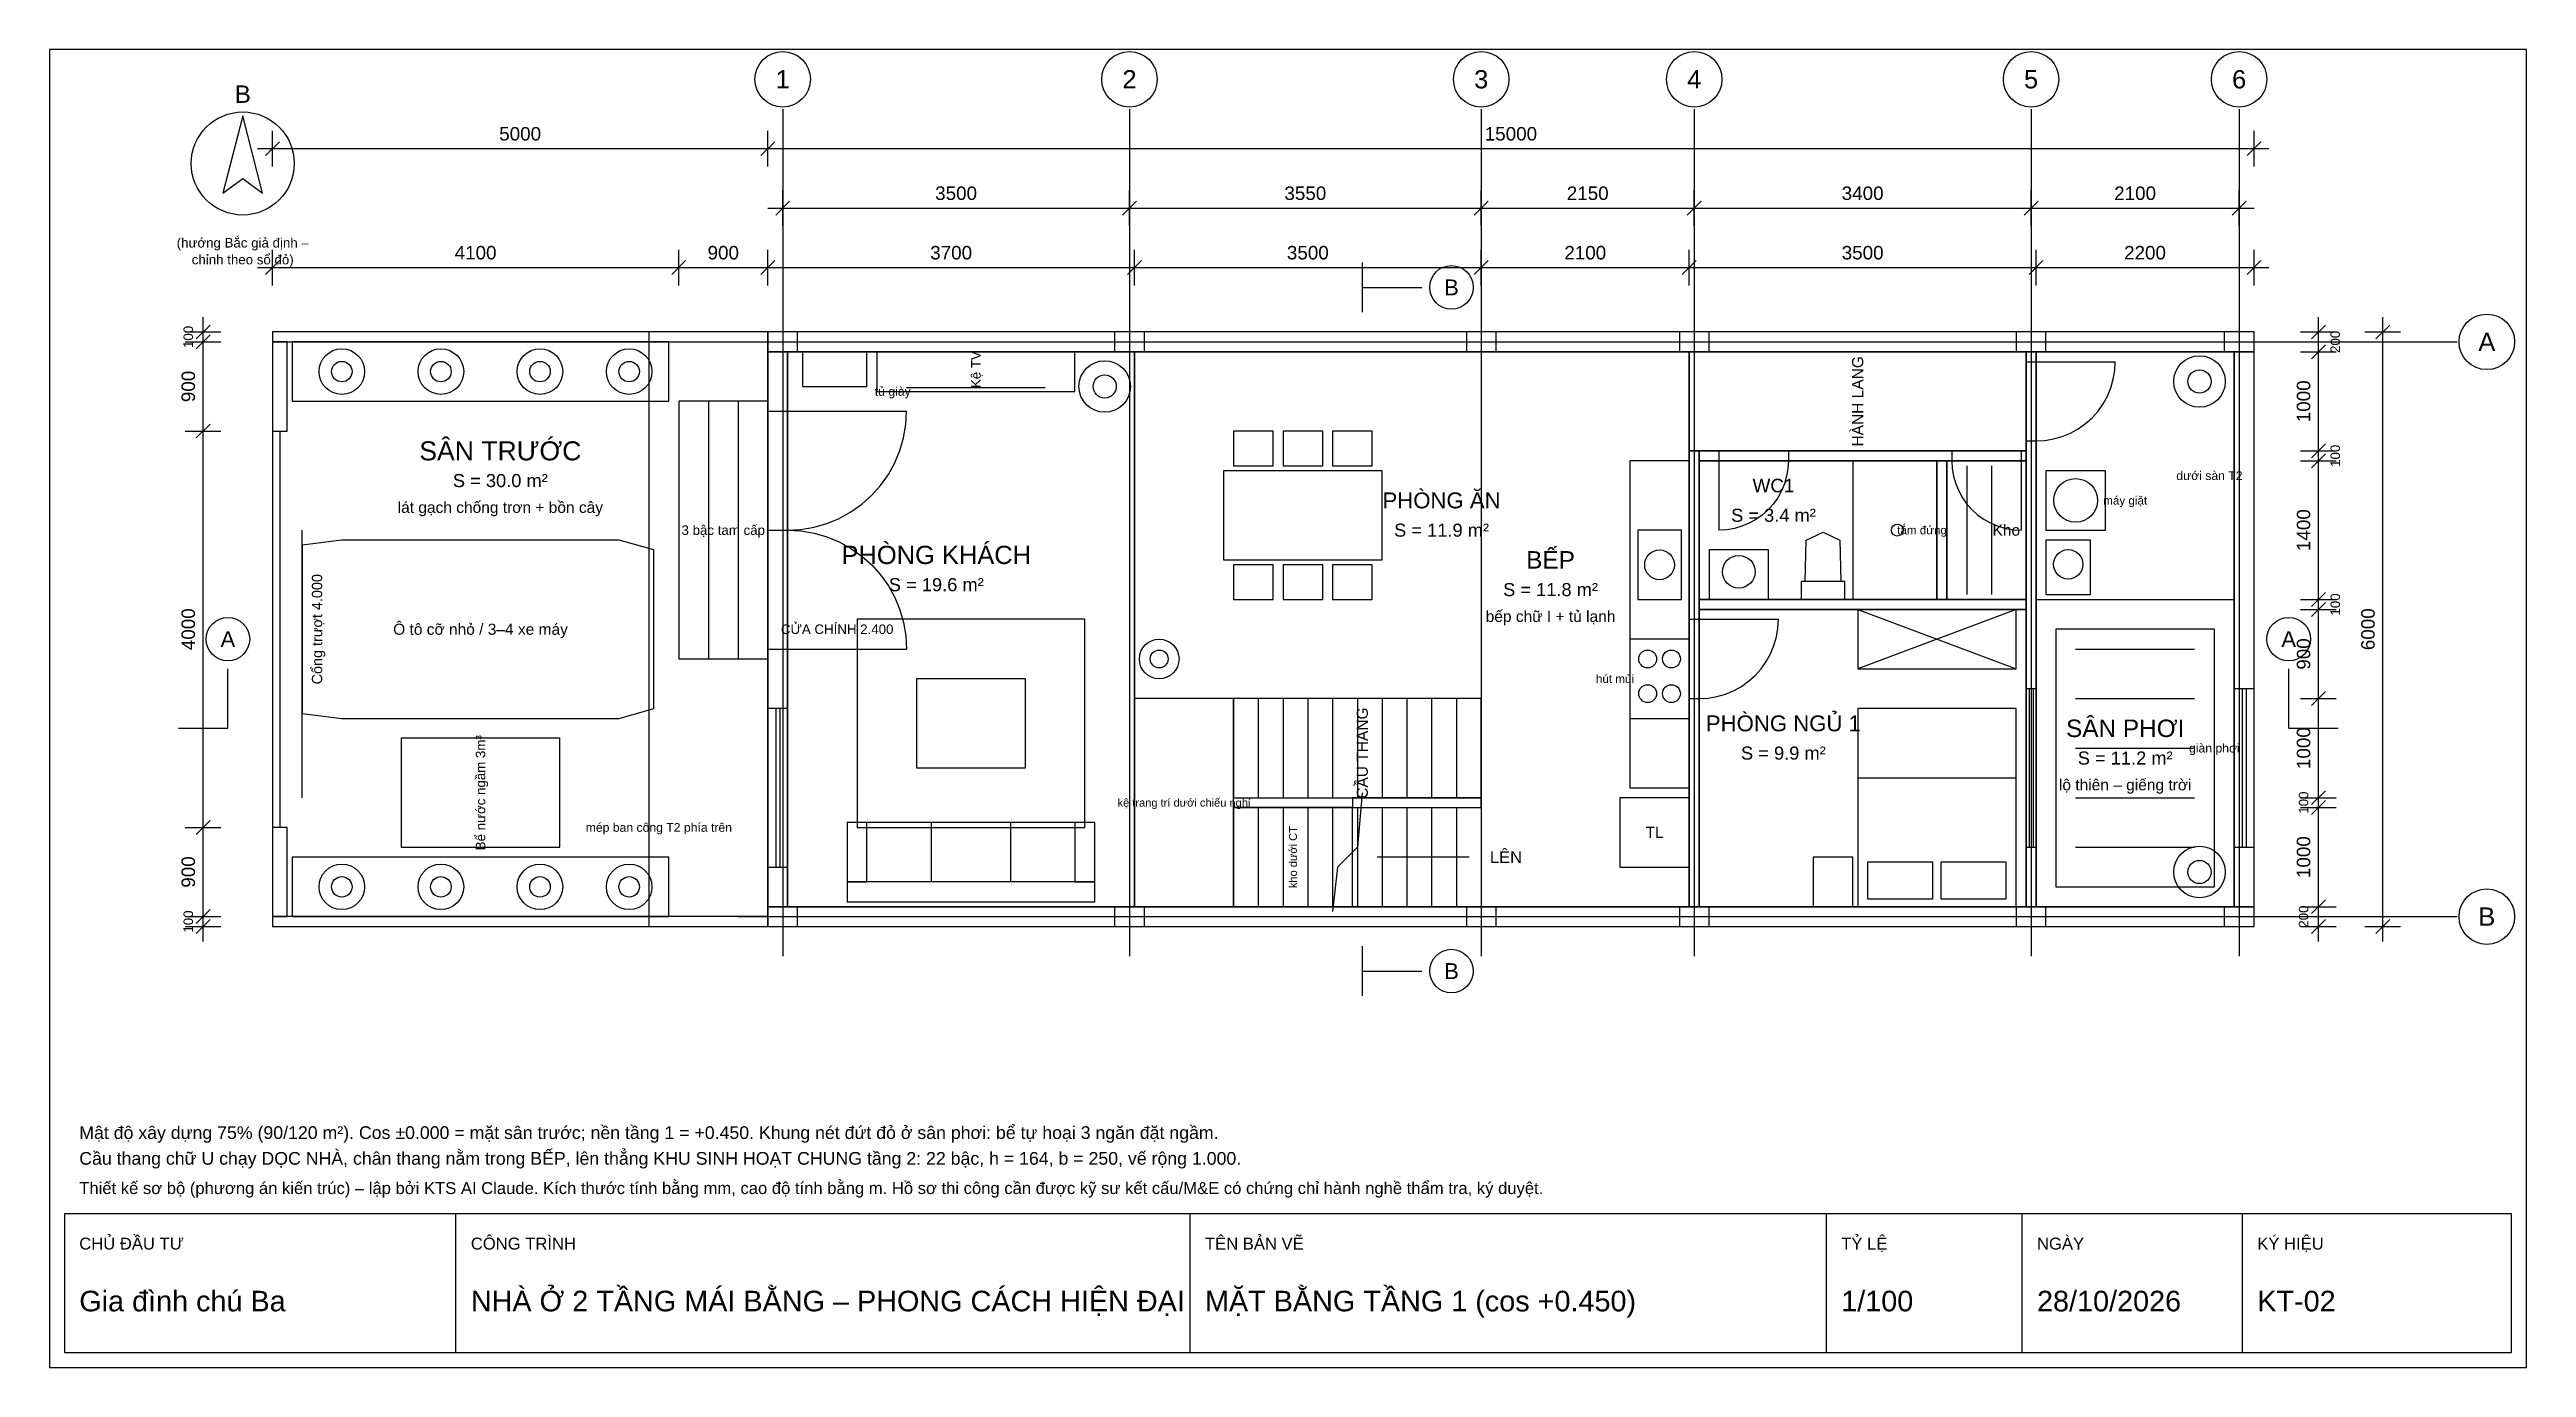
# Model space of a CAD drawing. Extents: x -7250 to 17750, y -4450 to 8850.
import ezdxf
from ezdxf.enums import TextEntityAlignment as Align

# ---------------------------------------------------------------- set-up
doc = ezdxf.new("R2010")
doc.units = 0
doc.layers.get('0').update_dxf_attribs({"linetype": 'CONTINUOUS'})
for name, color, linetype in [('AXIS', 1, 'CONTINUOUS'), ('COL', 7, 'CONTINUOUS'), ('DIM', 5, 'CONTINUOUS'), ('DOOR', 3, 'CONTINUOUS'), ('FRAME', 7, 'CONTINUOUS'), ('FURN', 8, 'CONTINUOUS'), ('ROOM', 9, 'CONTINUOUS'), ('SITE', 3, 'CONTINUOUS'), ('STAIR', 6, 'CONTINUOUS'), ('TEXT', 7, 'CONTINUOUS'), ('WALL', 7, 'CONTINUOUS'), ('WIN', 4, 'CONTINUOUS')]:
    doc.layers.add(name, color=color, linetype=linetype)
doc.styles.get("Standard").update_dxf_attribs({"font": 'arial.ttf'})

msp = doc.modelspace()

# ---------------------------------------------------------------- linework, layer by layer
for p, q in [((-5300, 8180), (-5500, 7400)), ((-5100, 7400), (-5300, 8180)), ((-5500, 7400), (-5300, 7550)), ((-5300, 7550), (-5100, 7400)), ((6000, 6700), (6000, 6200)), ((6000, 6450), (6600, 6450)), ((-4700, 1300), (-4700, 4000)), ((-5450, 2000), (-5450, 2600)), ((15350, 2000), (15350, 2600)), ((-5950, 2000), (-5450, 2000)), ((15350, 2000), (15850, 2000)), ((7080, 700), (6150, 700)), ((6000, -200), (6000, -700)), ((6000, -450), (6600, -450))]:
    msp.add_line(p, q)
for centre, radius in [((-5300, 7700), 520), ((6900, 6450), 220), ((-5450, 2900), 220), ((15350, 2900), 220), ((6900, -450), 220)]:
    msp.add_circle(centre, radius)
at = {"layer": 'AXIS'}
for p, q in [((150, 8250), (150, -300)), ((3650, 8250), (3650, -300)), ((7200, 8250), (7200, -300)), ((9350, 8250), (9350, -300)), ((12750, 8250), (12750, -300)), ((14850, 8250), (14850, -300)), ((-300, 5900), (17050, 5900)), ((-300, 100), (17050, 100))]:
    msp.add_line(p, q, dxfattribs=at)
for centre in [(150, 8550), (3650, 8550), (7200, 8550), (9350, 8550), (12750, 8550), (14850, 8550), (17350, 5900), (17350, 100)]:
    msp.add_circle(centre, 280, dxfattribs=at)
at = {"layer": 'COL'}
for p, q in [((300, 6000), (0, 6000)), ((0, 6000), (0, 5800)), ((300, 5800), (300, 6000)), ((3800, 6000), (3500, 6000)), ((3500, 6000), (3500, 5800)), ((3800, 5800), (3800, 6000)), ((7350, 6000), (7050, 6000)), ((7050, 6000), (7050, 5800)), ((7350, 5800), (7350, 6000)), ((9500, 6000), (9200, 6000)), ((9200, 6000), (9200, 5800)), ((9500, 5800), (9500, 6000)), ((12900, 6000), (12600, 6000)), ((12600, 6000), (12600, 5800)), ((12900, 5800), (12900, 6000)), ((15000, 6000), (14700, 6000)), ((14700, 6000), (14700, 5800)), ((15000, 5800), (15000, 6000)), ((0, 5800), (300, 5800)), ((3500, 5800), (3800, 5800)), ((7050, 5800), (7350, 5800)), ((9200, 5800), (9500, 5800)), ((12600, 5800), (12900, 5800)), ((14700, 5800), (15000, 5800)), ((300, 200), (0, 200)), ((0, 200), (0, 0)), ((0, 0), (300, 0)), ((300, 0), (300, 200)), ((3800, 200), (3500, 200)), ((3500, 200), (3500, 0)), ((3500, 0), (3800, 0)), ((3800, 0), (3800, 200)), ((7350, 200), (7050, 200)), ((7050, 200), (7050, 0)), ((7050, 0), (7350, 0)), ((7350, 0), (7350, 200)), ((9500, 200), (9200, 200)), ((9200, 200), (9200, 0)), ((9200, 0), (9500, 0)), ((9500, 0), (9500, 200)), ((12900, 200), (12600, 200)), ((12600, 200), (12600, 0)), ((12600, 0), (12900, 0)), ((12900, 0), (12900, 200)), ((15000, 200), (14700, 200)), ((14700, 200), (14700, 0)), ((14700, 0), (15000, 0)), ((15000, 0), (15000, 200))]:
    msp.add_line(p, q, dxfattribs=at)
at = {"layer": 'DIM'}
for p, q in [((-5000, 7670), (-5000, 8030)), ((0, 7670), (0, 8030)), ((15000, 7670), (15000, 8030)), ((-5150, 7850), (15150, 7850)), ((-5070, 7780), (-4930, 7920)), ((-70, 7780), (70, 7920)), ((14930, 7780), (15070, 7920)), ((0, 7250), (15000, 7250)), ((80, 7180), (220, 7320)), ((150, 7070), (150, 7430)), ((3580, 7180), (3720, 7320)), ((3650, 7070), (3650, 7430)), ((7130, 7180), (7270, 7320)), ((7200, 7070), (7200, 7430)), ((9280, 7180), (9420, 7320)), ((9350, 7070), (9350, 7430)), ((12680, 7180), (12820, 7320)), ((12750, 7070), (12750, 7430)), ((14780, 7180), (14920, 7320)), ((14850, 7070), (14850, 7430)), ((-5000, 6470), (-5000, 6830)), ((-900, 6470), (-900, 6830)), ((0, 6470), (0, 6830)), ((3700, 6470), (3700, 6830)), ((7200, 6470), (7200, 6830)), ((9300, 6470), (9300, 6830)), ((12800, 6470), (12800, 6830)), ((15000, 6470), (15000, 6830)), ((-5150, 6650), (15150, 6650)), ((-5070, 6580), (-4930, 6720)), ((-970, 6580), (-830, 6720)), ((-70, 6580), (70, 6720)), ((3630, 6580), (3770, 6720)), ((7130, 6580), (7270, 6720)), ((9230, 6580), (9370, 6720)), ((12730, 6580), (12870, 6720)), ((14930, 6580), (15070, 6720)), ((-5880, 6000), (-5520, 6000)), ((-5770, 5930), (-5630, 6070)), ((-5700, -150), (-5700, 6150)), ((15470, 6000), (15830, 6000)), ((15580, 5930), (15720, 6070)), ((15650, -150), (15650, 6150)), ((16120, 6000), (16480, 6000)), ((16230, 5930), (16370, 6070)), ((16300, -150), (16300, 6150)), ((-5880, 5900), (-5520, 5900)), ((-5770, 5830), (-5630, 5970)), ((15470, 5800), (15830, 5800)), ((15580, 5730), (15720, 5870)), ((-5880, 5000), (-5520, 5000)), ((-5770, 4930), (-5630, 5070)), ((15470, 4800), (15830, 4800)), ((15580, 4730), (15720, 4870)), ((15580, 4630), (15720, 4770)), ((15470, 4700), (15830, 4700)), ((15470, 3300), (15830, 3300)), ((15580, 3230), (15720, 3370)), ((15580, 3130), (15720, 3270)), ((15470, 3200), (15830, 3200)), ((15470, 2300), (15830, 2300)), ((15580, 2230), (15720, 2370)), ((15470, 1300), (15830, 1300)), ((15580, 1230), (15720, 1370)), ((15580, 1130), (15720, 1270)), ((-5880, 1000), (-5520, 1000)), ((-5770, 930), (-5630, 1070)), ((15470, 1200), (15830, 1200)), ((15580, 130), (15720, 270)), ((-5880, 100), (-5520, 100)), ((-5880, 0), (-5520, 0)), ((-5770, 30), (-5630, 170)), ((-5770, -70), (-5630, 70)), ((15470, 200), (15830, 200)), ((15470, 0), (15830, 0)), ((15580, -70), (15720, 70)), ((16120, 0), (16480, 0)), ((16230, -70), (16370, 70))]:
    msp.add_line(p, q, dxfattribs=at)
at = {"layer": 'DOOR'}
for p, q in [((12700, 5700), (12800, 5700)), ((12800, 5700), (13600, 5700)), ((13555.1, 5435.8), (13579.9, 5522)), ((13579.9, 5522), (13595, 5610.4)), ((13595, 5610.4), (13600, 5700)), ((13425.5, 5201.2), (13477.4, 5274.4)), ((13477.4, 5274.4), (13520.8, 5352.9)), ((13520.8, 5352.9), (13555.1, 5435.8)), ((0, 5200), (200, 5200)), ((200, 5200), (1400, 5200)), ((1369.9, 4933), (1392.5, 5065.6)), ((1392.5, 5065.6), (1400, 5200)), ((13147.1, 4979.2), (13225.6, 5022.6)), ((13225.6, 5022.6), (13298.8, 5074.5)), ((13298.8, 5074.5), (13365.7, 5134.3)), ((13365.7, 5134.3), (13425.5, 5201.2)), ((1281.2, 4679.3), (1332.7, 4803.7)), ((1332.7, 4803.7), (1369.9, 4933)), ((9600, 4800), (9600, 4700)), ((10300, 4800), (10300, 4700)), ((11950, 4800), (11950, 4700)), ((12650, 4800), (12650, 4700)), ((12700, 4900), (12800, 4900)), ((12800, 4900), (12889.6, 4905)), ((12889.6, 4905), (12978, 4920.1)), ((12978, 4920.1), (13064.2, 4944.9)), ((13064.2, 4944.9), (13147.1, 4979.2)), ((1138.2, 4451.8), (1216.1, 4561.6)), ((1216.1, 4561.6), (1281.2, 4679.3)), ((9600, 4700), (9600, 4000)), ((10282.4, 4544.2), (10260.7, 4468.8)), ((10295.6, 4621.6), (10282.4, 4544.2)), ((10300, 4700), (10295.6, 4621.6)), ((11950, 4700), (11954.4, 4621.6)), ((11954.4, 4621.6), (11967.6, 4544.2)), ((11967.6, 4544.2), (11989.3, 4468.8)), ((12650, 4700), (12650, 4000)), ((838.4, 4183.9), (948.2, 4261.8)), ((948.2, 4261.8), (1048.5, 4351.5)), ((1048.5, 4351.5), (1138.2, 4451.8)), ((10147.3, 4263.6), (10095, 4205)), ((10192.7, 4327.6), (10147.3, 4263.6)), ((10230.7, 4396.3), (10192.7, 4327.6)), ((10260.7, 4468.8), (10230.7, 4396.3)), ((11989.3, 4468.8), (12019.3, 4396.3)), ((12019.3, 4396.3), (12057.3, 4327.6)), ((12057.3, 4327.6), (12102.7, 4263.6)), ((12102.7, 4263.6), (12155, 4205)), ((0, 4000), (200, 4000)), ((0, 4000), (200, 4000)), ((200, 4000), (334.4, 4007.5)), ((200, 4000), (334.4, 3992.5)), ((334.4, 4007.5), (467, 4030.1)), ((467, 4030.1), (596.3, 4067.3)), ((596.3, 4067.3), (720.7, 4118.8)), ((720.7, 4118.8), (838.4, 4183.9)), ((9678.4, 4004.4), (9600, 4000)), ((9755.8, 4017.6), (9678.4, 4004.4)), ((9831.2, 4039.3), (9755.8, 4017.6)), ((9903.7, 4069.3), (9831.2, 4039.3)), ((9972.4, 4107.3), (9903.7, 4069.3)), ((10036.4, 4152.7), (9972.4, 4107.3)), ((10095, 4205), (10036.4, 4152.7)), ((12155, 4205), (12213.6, 4152.7)), ((12213.6, 4152.7), (12277.6, 4107.3)), ((12277.6, 4107.3), (12346.3, 4069.3)), ((12346.3, 4069.3), (12418.8, 4039.3)), ((12418.8, 4039.3), (12494.2, 4017.6)), ((12494.2, 4017.6), (12571.6, 4004.4)), ((12571.6, 4004.4), (12650, 4000)), ((334.4, 3992.5), (467, 3969.9)), ((467, 3969.9), (596.3, 3932.7)), ((596.3, 3932.7), (720.7, 3881.2)), ((720.7, 3881.2), (838.4, 3816.1)), ((838.4, 3816.1), (948.2, 3738.2)), ((948.2, 3738.2), (1048.5, 3648.5)), ((1048.5, 3648.5), (1138.2, 3548.2)), ((1138.2, 3548.2), (1216.1, 3438.4)), ((1216.1, 3438.4), (1281.2, 3320.7)), ((1281.2, 3320.7), (1332.7, 3196.3)), ((1332.7, 3196.3), (1369.9, 3067)), ((1369.9, 3067), (1392.5, 2934.4)), ((9300, 3100), (9400, 3100)), ((9400, 3100), (10200, 3100)), ((10179.9, 2922), (10195, 3010.4)), ((10195, 3010.4), (10200, 3100)), ((0, 2800), (200, 2800)), ((200, 2800), (1400, 2800)), ((1392.5, 2934.4), (1400, 2800)), ((10077.4, 2674.4), (10120.8, 2752.9)), ((10120.8, 2752.9), (10155.1, 2835.8)), ((10155.1, 2835.8), (10179.9, 2922)), ((9898.8, 2474.5), (9965.7, 2534.3)), ((9965.7, 2534.3), (10025.5, 2601.2)), ((10025.5, 2601.2), (10077.4, 2674.4)), ((9300, 2300), (9400, 2300)), ((9400, 2300), (9489.6, 2305)), ((9489.6, 2305), (9578, 2320.1)), ((9578, 2320.1), (9664.2, 2344.9)), ((9664.2, 2344.9), (9747.1, 2379.2)), ((9747.1, 2379.2), (9825.6, 2422.6)), ((9825.6, 2422.6), (9898.8, 2474.5))]:
    msp.add_line(p, q, dxfattribs=at)
at = {"layer": 'FRAME'}
for p, q in [((17750, 8850), (-7250, 8850)), ((-7250, 8850), (-7250, -4450)), ((17750, -4450), (17750, 8850)), ((17600, -2900), (-7100, -2900)), ((-7100, -2900), (-7100, -4300)), ((-3148, -4300), (-3148, -2900)), ((4262, -4300), (4262, -2900)), ((10684, -4300), (10684, -2900)), ((12660, -4300), (12660, -2900)), ((14883, -4300), (14883, -2900)), ((17600, -4300), (17600, -2900)), ((-7250, -4450), (17750, -4450)), ((-7100, -4300), (17600, -4300))]:
    msp.add_line(p, q, dxfattribs=at)
at = {"layer": 'FURN'}
for p, q in [((1000, 5800), (350, 5800)), ((350, 5800), (350, 5450)), ((1000, 5450), (1000, 5800)), ((3100, 5800), (1100, 5800)), ((1100, 5800), (1100, 5400)), ((3100, 5400), (3100, 5800)), ((0, 5300), (-900, 5300)), ((-900, 5300), (-900, 2700)), ((0, 2700), (0, 5300)), ((350, 5450), (1000, 5450)), ((1100, 5400), (3100, 5400)), ((1400, 5440), (2800, 5440)), ((5100, 5000), (4700, 5000)), ((4700, 5000), (4700, 4650)), ((5100, 4650), (5100, 5000)), ((5600, 5000), (5200, 5000)), ((5200, 5000), (5200, 4650)), ((5600, 4650), (5600, 5000)), ((6100, 5000), (5700, 5000)), ((5700, 5000), (5700, 4650)), ((6100, 4650), (6100, 5000)), ((6200, 4600), (4600, 4600)), ((4600, 4600), (4600, 3700)), ((4700, 4650), (5100, 4650)), ((5200, 4650), (5600, 4650)), ((5700, 4650), (6100, 4650)), ((6200, 3700), (6200, 4600)), ((9300, 4700), (8700, 4700)), ((8700, 4700), (8700, 1400)), ((9300, 1400), (9300, 4700)), ((10950, 4700), (10950, 3300)), ((12100, 4650), (12100, 3350)), ((12350, 4650), (12350, 3350)), ((13500, 4600), (12900, 4600)), ((12900, 4600), (12900, 4000)), ((13500, 4000), (13500, 4600)), ((9220, 4000), (8780, 4000)), ((8780, 4000), (8780, 3300)), ((9220, 3300), (9220, 4000)), ((12900, 4000), (13500, 4000)), ((-4300, 3900), (-4700, 3850)), ((-4700, 3850), (-4700, 2150)), ((-1500, 3900), (-4300, 3900)), ((-1150, 3800), (-1500, 3900)), ((-1150, 2200), (-1150, 3800)), ((10100, 3800), (9500, 3800)), ((9500, 3800), (9500, 3300)), ((10100, 3300), (10100, 3800)), ((10470, 3480), (10480, 3900)), ((10480, 3900), (10650, 3980)), ((10650, 3980), (10820, 3900)), ((10820, 3900), (10830, 3480)), ((13350, 3900), (12900, 3900)), ((12900, 3900), (12900, 3350)), ((13350, 3350), (13350, 3900)), ((4600, 3700), (6200, 3700)), ((5100, 3650), (4700, 3650)), ((4700, 3650), (4700, 3300)), ((5100, 3300), (5100, 3650)), ((5600, 3650), (5200, 3650)), ((5200, 3650), (5200, 3300)), ((5600, 3300), (5600, 3650)), ((6100, 3650), (5700, 3650)), ((5700, 3650), (5700, 3300)), ((6100, 3300), (6100, 3650)), ((4700, 3300), (5100, 3300)), ((5200, 3300), (5600, 3300)), ((5700, 3300), (6100, 3300)), ((8780, 3300), (9220, 3300)), ((9500, 3300), (10100, 3300)), ((10870, 3480), (10430, 3480)), ((10430, 3480), (10430, 3300)), ((10430, 3300), (10870, 3300)), ((10830, 3480), (10470, 3480)), ((10870, 3300), (10870, 3480)), ((12900, 3350), (13350, 3350)), ((3200, 3100), (900, 3100)), ((900, 3100), (900, 1000)), ((3200, 1000), (3200, 3100)), ((12600, 3200), (11000, 3200)), ((11000, 3200), (11000, 2600)), ((11000, 3200), (12600, 2600)), ((12600, 3200), (11000, 2600)), ((12600, 2600), (12600, 3200)), ((9300, 2900), (8700, 2900)), ((8700, 2900), (8700, 2100)), ((9300, 2100), (9300, 2900)), ((13200, 2800), (14400, 2800)), ((-900, 2700), (0, 2700)), ((2600, 2500), (1500, 2500)), ((1500, 2500), (1500, 1600)), ((2600, 1600), (2600, 2500)), ((11000, 2600), (12600, 2600)), ((4700, 2300), (3700, 2300)), ((3700, 2300), (3700, 200)), ((4700, 200), (4700, 2300)), ((13200, 2300), (14400, 2300)), ((-4700, 2150), (-4300, 2100)), ((-4300, 2100), (-1500, 2100)), ((-1500, 2100), (-1150, 2200)), ((8700, 2100), (9300, 2100)), ((12600, 2200), (11000, 2200)), ((11000, 2200), (11000, 200)), ((12600, 200), (12600, 2200)), ((13200, 1800), (14400, 1800)), ((1500, 1600), (2600, 1600)), ((11000, 1500), (12600, 1500)), ((9300, 1300), (8600, 1300)), ((8600, 1300), (8600, 600)), ((8700, 1400), (9300, 1400)), ((9300, 600), (9300, 1300)), ((13200, 1300), (14400, 1300)), ((3300, 1050), (800, 1050)), ((800, 1050), (800, 250)), ((1000, 1050), (800, 1050)), ((800, 1050), (800, 450)), ((900, 1000), (3200, 1000)), ((1000, 450), (1000, 1050)), ((1650, 1050), (1650, 450)), ((2450, 1050), (2450, 450)), ((3300, 1050), (3100, 1050)), ((3100, 1050), (3100, 450)), ((3300, 250), (3300, 1050)), ((3300, 450), (3300, 1050)), ((5900, 1200), (4700, 1200)), ((4700, 1200), (4700, 200)), ((5900, 200), (5900, 1200)), ((13200, 800), (14400, 800)), ((8600, 600), (9300, 600)), ((10950, 700), (10550, 700)), ((10550, 700), (10550, 200)), ((10950, 200), (10950, 700)), ((11760, 650), (11100, 650)), ((11100, 650), (11100, 280)), ((11760, 280), (11760, 650)), ((12500, 650), (11840, 650)), ((11840, 650), (11840, 280)), ((12500, 280), (12500, 650)), ((3300, 450), (800, 450)), ((800, 450), (800, 250)), ((800, 450), (1000, 450)), ((800, 250), (3300, 250)), ((800, 250), (3300, 250)), ((3100, 450), (3300, 450)), ((3300, 250), (3300, 450)), ((11100, 280), (11760, 280)), ((11840, 280), (12500, 280)), ((3700, 200), (4700, 200)), ((4700, 200), (5900, 200)), ((10550, 200), (10950, 200)), ((11000, 200), (12600, 200))]:
    msp.add_line(p, q, dxfattribs=at)
for centre, radius in [((-4300, 5600), 230), ((-3300, 5600), 230), ((-2300, 5600), 230), ((-1400, 5600), 230), ((14450, 5500), 260), ((-4300, 5600), 103.5), ((-3300, 5600), 103.5), ((-2300, 5600), 103.5), ((-1400, 5600), 103.5), ((3400, 5450), 260), ((3400, 5450), 117), ((14450, 5500), 117), ((13200, 4300), 220), ((11400, 4000), 60), ((9000, 3650), 150), ((13125, 3655), 148.5), ((9800, 3580), 165), ((3950, 2700), 200), ((3950, 2700), 90), ((8880, 2700), 90), ((9120, 2700), 90), ((8880, 2350), 90), ((9120, 2350), 90), ((14450, 550), 260), ((-4300, 400), 230), ((-4300, 400), 103.5), ((-3300, 400), 230), ((-3300, 400), 103.5), ((-2300, 400), 230), ((-2300, 400), 103.5), ((-1400, 400), 230), ((-1400, 400), 103.5), ((14450, 550), 117)]:
    msp.add_circle(centre, radius, dxfattribs=at)
at = {"layer": 'ROOM'}
for p, q in [((3700, 5800), (200, 5800)), ((200, 5800), (200, 200)), ((3700, 200), (3700, 5800)), ((9300, 5800), (3700, 5800)), ((3700, 5800), (3700, 200)), ((9300, 200), (9300, 5800)), ((12700, 5800), (9300, 5800)), ((9300, 5800), (9300, 4800)), ((12700, 4800), (12700, 5800)), ((14800, 5800), (12800, 5800)), ((12800, 5800), (12800, 200)), ((14800, 200), (14800, 5800)), ((9300, 4800), (12700, 4800)), ((11800, 4700), (9400, 4700)), ((9400, 4700), (9400, 3300)), ((11800, 3300), (11800, 4700)), ((12700, 4700), (11900, 4700)), ((11900, 4700), (11900, 3300)), ((12700, 3300), (12700, 4700)), ((9400, 3300), (11800, 3300)), ((11900, 3300), (12700, 3300)), ((12700, 3200), (9400, 3200)), ((9400, 3200), (9400, 200)), ((12700, 200), (12700, 3200)), ((200, 200), (3700, 200)), ((3700, 200), (9300, 200)), ((9400, 200), (12700, 200)), ((12800, 200), (14800, 200))]:
    msp.add_line(p, q, dxfattribs=at)
at = {"layer": 'SITE'}
for p, q in [((0, 6000), (-5000, 6000)), ((-5000, 6000), (-5000, 0)), ((0, 6000), (-1200, 6000)), ((-1200, 6000), (-1200, 0)), ((0, 0), (0, 6000)), ((0, 0), (0, 6000)), ((-1000, 5900), (-4800, 5900)), ((-4800, 5900), (-4800, 5300)), ((-1000, 5300), (-1000, 5900)), ((14800, 5800), (12800, 5800)), ((12800, 5800), (12800, 3300)), ((14800, 3300), (14800, 5800)), ((-4800, 5300), (-1000, 5300)), ((-4925, 5000), (-4925, 1000)), ((12800, 3300), (14800, 3300)), ((14600, 3000), (13000, 3000)), ((13000, 3000), (13000, 400)), ((14600, 400), (14600, 3000)), ((-2100, 1900), (-3700, 1900)), ((-3700, 1900), (-3700, 800)), ((-2100, 800), (-2100, 1900)), ((-3700, 800), (-2100, 800)), ((-1000, 700), (-4800, 700)), ((-4800, 700), (-4800, 100)), ((-1000, 100), (-1000, 700)), ((13000, 400), (14600, 400)), ((-5000, 0), (0, 0)), ((-4800, 100), (-1000, 100)), ((-1200, 0), (0, 0))]:
    msp.add_line(p, q, dxfattribs=at)
at = {"layer": 'STAIR'}
for p, q in [((-600, 5300), (-600, 2700)), ((-300, 5300), (-300, 2700)), ((4700, 2300), (3700, 2300)), ((3700, 2300), (3700, 200)), ((4700, 2300), (4700, 1300)), ((7200, 2300), (4700, 2300)), ((4700, 2300), (4700, 1300)), ((4700, 200), (4700, 2300)), ((4950, 2300), (4950, 1300)), ((5200, 2300), (5200, 1300)), ((5450, 2300), (5450, 1300)), ((5700, 2300), (5700, 1300)), ((5950, 2300), (5950, 1300)), ((6200, 2300), (6200, 1300)), ((6450, 2300), (6450, 1300)), ((6700, 2300), (6700, 1300)), ((6950, 2300), (6950, 1300)), ((7200, 2300), (7200, 1300)), ((7200, 1300), (7200, 2300)), ((4700, 1300), (7200, 1300)), ((6000, 1350), (5950, 800)), ((4700, 1200), (4700, 200)), ((4700, 1200), (5900, 1200)), ((4950, 1200), (4950, 200)), ((5200, 1200), (5200, 200)), ((5450, 1200), (5450, 200)), ((5700, 1200), (5700, 200)), ((5900, 1200), (7200, 1200)), ((5950, 1200), (5950, 200)), ((6200, 1200), (6200, 200)), ((6450, 1200), (6450, 200)), ((6700, 1200), (6700, 200)), ((6950, 1200), (6950, 200)), ((7200, 1200), (7200, 200)), ((5950, 800), (5750, 600)), ((5750, 600), (5700, 150)), ((3700, 200), (4700, 200)), ((5900, 200), (7200, 200))]:
    msp.add_line(p, q, dxfattribs=at)
at = {"layer": 'WALL'}
for p, q in [((0, 6000), (-5000, 6000)), ((-5000, 6000), (-5000, 5900)), ((0, 5900), (0, 6000)), ((15000, 6000), (0, 6000)), ((0, 6000), (0, 5800)), ((15000, 5800), (15000, 6000)), ((-5000, 5900), (0, 5900)), ((-4850, 5900), (-5000, 5900)), ((-5000, 5900), (-5000, 5000)), ((-4850, 5000), (-4850, 5900)), ((0, 5800), (15000, 5800)), ((200, 5800), (0, 5800)), ((0, 5800), (0, 200)), ((200, 200), (200, 5800)), ((12800, 5800), (12700, 5800)), ((12700, 5800), (12700, 200)), ((12800, 200), (12800, 5800)), ((15000, 5800), (14800, 5800)), ((14800, 5800), (14800, 200)), ((15000, 200), (15000, 5800)), ((-5000, 5000), (-4850, 5000)), ((9400, 4800), (9300, 4800)), ((9300, 4800), (9300, 200)), ((9400, 200), (9400, 4800)), ((12700, 4800), (9400, 4800)), ((9400, 4800), (9400, 4700)), ((12700, 4700), (12700, 4800)), ((9400, 4700), (12700, 4700)), ((11900, 4700), (11800, 4700)), ((11800, 4700), (11800, 3300)), ((11900, 3300), (11900, 4700)), ((12700, 3300), (9400, 3300)), ((9400, 3300), (9400, 3200)), ((11800, 3300), (11900, 3300)), ((12700, 3200), (12700, 3300)), ((9400, 3200), (12700, 3200)), ((7200, 1300), (5900, 1300)), ((5900, 1300), (5900, 1200)), ((7200, 1200), (7200, 1300)), ((-4850, 1000), (-5000, 1000)), ((-5000, 1000), (-5000, 100)), ((-4850, 100), (-4850, 1000)), ((5900, 1200), (7200, 1200)), ((0, 100), (-5000, 100)), ((-5000, 100), (-5000, 0)), ((-5000, 100), (-4850, 100)), ((-5000, 0), (0, 0)), ((15000, 200), (0, 200)), ((0, 200), (0, 0)), ((0, 200), (200, 200)), ((0, 0), (0, 100)), ((0, 0), (15000, 0)), ((9300, 200), (9400, 200)), ((12700, 200), (12800, 200)), ((14800, 200), (15000, 200)), ((15000, 0), (15000, 200))]:
    msp.add_line(p, q, dxfattribs=at)
at = {"layer": 'WIN'}
for p, q in [((12800, 2400), (12700, 2400)), ((12700, 2400), (12700, 800)), ((12730, 2400), (12730, 800)), ((12770, 2400), (12770, 800)), ((12800, 800), (12800, 2400)), ((15000, 2400), (14800, 2400)), ((14800, 2400), (14800, 800)), ((14880, 2400), (14880, 800)), ((14920, 2400), (14920, 800)), ((15000, 800), (15000, 2400)), ((200, 2200), (0, 2200)), ((0, 2200), (0, 600)), ((80, 2200), (80, 600)), ((120, 2200), (120, 600)), ((200, 600), (200, 2200)), ((12700, 800), (12800, 800)), ((14800, 800), (15000, 800)), ((0, 600), (200, 600))]:
    msp.add_line(p, q, dxfattribs=at)

# ---------------------------------------------------------------- texts
at = {"layer": 'AXIS'}
for s, p in [('1', (150, 8550)), ('2', (3650, 8550)), ('3', (7200, 8550)), ('4', (9350, 8550)), ('5', (12750, 8550)), ('6', (14850, 8550)), ('A', (17350, 5900)), ('B', (17350, 100))]:
    msp.add_text(s, height=184, dxfattribs=at).set_placement(p, align=Align.MIDDLE_CENTER)
at = {"layer": 'DIM'}
for s, p in [('5000', (-2500, 8000)), ('15000', (7500, 8000)), ('3500', (1900, 7400)), ('3550', (5425, 7400)), ('2150', (8275, 7400)), ('3400', (11050, 7400)), ('2100', (13800, 7400)), ('4100', (-2950, 6800)), ('900', (-450, 6800)), ('3700', (1850, 6800)), ('3500', (5450, 6800)), ('2100', (8250, 6800)), ('3500', (11050, 6800)), ('2200', (13900, 6800))]:
    msp.add_text(s, height=136, dxfattribs=at).set_placement(p, align=Align.MIDDLE_CENTER)
for s, height, p in [('100', 96, (-5850, 5950)), ('200', 96, (15820, 5900)), ('900', 136, (-5850, 5450)), ('1000', 136, (15500, 5300)), ('100', 96, (15820, 4750)), ('1400', 136, (15500, 4000)), ('100', 96, (15820, 3250)), ('4000', 136, (-5850, 3000)), ('6000', 136, (16150, 3000)), ('900', 136, (15500, 2750)), ('1000', 136, (15500, 1800)), ('100', 96, (15500, 1250)), ('1000', 136, (15500, 700)), ('900', 136, (-5850, 550)), ('100', 96, (-5850, 50)), ('200', 96, (15500, 100))]:
    msp.add_text(s, height=height, rotation=90, dxfattribs=at).set_placement(p, align=Align.MIDDLE_CENTER)
at = {"layer": 'TEXT'}
for s, height, p in [('B', 176, (-5300, 8400)), ('(hướng Bắc giả định –', 96, (-5300, 6900)), ('chỉnh theo sổ đỏ)', 96, (-5300, 6730)), ('B', 160, (6900, 6450)), ('SÂN TRƯỚC', 192, (-2700, 4800)), ('S = 30.0 m²', 132, (-2700, 4500)), ('WC1', 136, (10150, 4450)), ('dưới sàn T2', 88, (14550, 4550)), ('lát gạch chống trơn + bồn cây', 112, (-2700, 4230)), ('PHÒNG ĂN', 160, (6800, 4300)), ('máy giặt', 84, (13700, 4300)), ('3 bậc tam cấp', 96, (-450, 4000)), ('S = 11.9 m²', 132, (6800, 4000)), ('S = 3.4 m²', 132, (10150, 4150)), ('tắm đứng', 84, (11650, 4000)), ('Kho', 112, (12500, 4000)), ('PHÒNG KHÁCH', 184, (1700, 3750)), ('BẾP', 176, (7900, 3700)), ('S = 19.6 m²', 132, (1700, 3450)), ('S = 11.8 m²', 132, (7900, 3400)), ('Ô tô cỡ nhỏ / 3–4 xe máy', 112, (-2900, 3000)), ('CỬA CHÍNH 2.400', 96, (700, 3000)), ('bếp chữ I + tủ lạnh', 112, (7900, 3130)), ('A', 160, (-5450, 2900)), ('A', 160, (15350, 2900)), ('hút mùi', 84, (8550, 2500)), ('PHÒNG NGỦ 1', 160, (10250, 2050)), ('SÂN PHƠI', 176, (13700, 2000)), ('S = 9.9 m²', 132, (10250, 1750)), ('S = 11.2 m²', 132, (13700, 1700)), ('giàn phơi', 88, (14600, 1800)), ('kệ trang trí dưới chiếu nghỉ', 80, (4200, 1250)), ('lộ thiên – giếng trời', 112, (13700, 1430)), ('mép ban công T2 phía trên', 88, (-1100, 1000)), ('TL', 112, (8950, 950)), ('LÊN', 120, (7450, 700)), ('B', 160, (6900, -450))]:
    msp.add_text(s, height=height, dxfattribs=at).set_placement(p, align=Align.MIDDLE_CENTER)
for s, height, p in [('Kệ TV', 96, (2100, 5620)), ('HÀNH LANG', 112, (11000, 5300)), ('Cổng trượt 4.000', 104, (-4550, 3000)), ('CẦU THANG', 112, (6000, 1750)), ('Bể nước ngầm 3m³', 96, (-2900, 1350)), ('kho dưới CT', 80, (5300, 700))]:
    msp.add_text(s, height=height, rotation=90, dxfattribs=at).set_placement(p, align=Align.MIDDLE_CENTER)
for s, height, p in [('tủ giày', 88, (1080, 5400)), ('Mật độ xây dựng 75% (90/120 m²). Cos ±0.000 = mặt sân trước; nền tầng 1 = +0.450. Khung nét đứt đỏ ở sân phơi: bể tự hoại 3 ngăn đặt ngầm.', 128, (-6950, -2080)), ('Cầu thang chữ U chạy DỌC NHÀ, chân thang nằm trong BẾP, lên thẳng KHU SINH HOẠT CHUNG tầng 2: 22 bậc, h = 164, b = 250, vế rộng 1.000.', 128, (-6950, -2340)), ('Thiết kế sơ bộ (phương án kiến trúc) – lập bởi KTS AI Claude. Kích thước tính bằng mm, cao độ tính bằng m. Hồ sơ thi công cần được kỹ sư kết cấu/M&E có chứng chỉ hành nghề thẩm tra, ký duyệt.', 120, (-6950, -2640)), ('CHỦ ĐẦU TƯ', 120, (-6950, -3200)), ('CÔNG TRÌNH', 120, (-2998, -3200)), ('TÊN BẢN VẼ', 120, (4412, -3200)), ('TỶ LỆ', 120, (10834, -3200)), ('NGÀY', 120, (12810, -3200)), ('KÝ HIỆU', 120, (15033, -3200)), ('Gia đình chú Ba', 208, (-6950, -3780)), ('NHÀ Ở 2 TẦNG MÁI BẰNG – PHONG CÁCH HIỆN ĐẠI', 208, (-2998, -3780)), ('MẶT BẰNG TẦNG 1 (cos +0.450)', 208, (4412, -3780)), ('1/100', 208, (10834, -3780)), ('28/10/2026', 208, (12810, -3780)), ('KT-02', 208, (15033, -3780))]:
    msp.add_text(s, height=height, dxfattribs=at).set_placement(p, align=Align.MIDDLE_LEFT)

doc.saveas('drawing.dxf')
